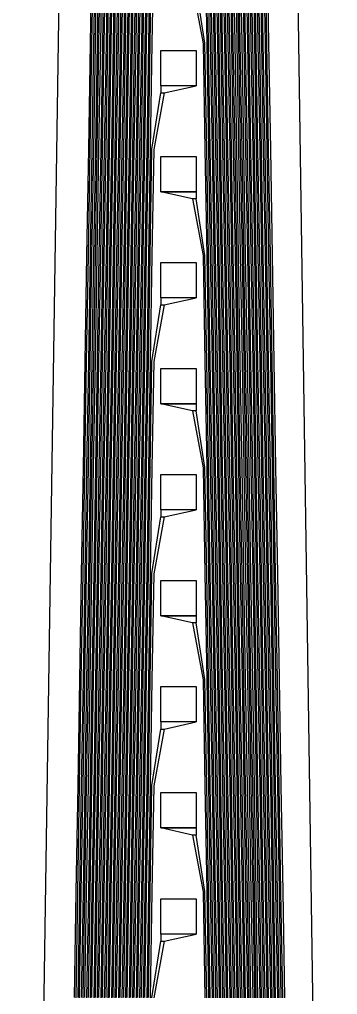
# Model space of a CAD drawing. Header units: inches. Extents: x 106592 to 209533, y 57057 to 74911.
# Drawn here: x 205738.1 to 205828.1, y 73478.5 to 73754.3 of the extents above; entities that cross this region are included whole.
import ezdxf

# ---------------------------------------------------------------- set-up
doc = ezdxf.new("R2010")
doc.units = ezdxf.units.IN
doc.header["$MEASUREMENT"] = 0
for name, color, linetype in [('metal', 221, 'Continuous'), ('nitride window', 40, 'Continuous'), ('profile', 140, 'Continuous')]:
    doc.layers.add(name, color=color, linetype=linetype)

msp = doc.modelspace()

# ---------------------------------------------------------------- linework, layer by layer
at = {"layer": 'metal'}
for points in [[(205758.63, 73777.61), (205758.12, 73747.54), (205757.63, 73717.61), (205757.12, 73687.54), (205756.63, 73657.61), (205756.12, 73627.54), (205755.63, 73597.61), (205755.12, 73567.54), (205754.63, 73537.61), (205754.12, 73507.54), (205753.63, 73477.61)], [(205754.13, 73477.6), (205754.62, 73507.53), (205755.13, 73537.6), (205755.62, 73567.53), (205756.13, 73597.6), (205756.62, 73627.53), (205757.13, 73657.6), (205757.62, 73687.53), (205758.13, 73717.6), (205758.62, 73747.53), (205759.13, 73777.6)], [(205759.63, 73777.61), (205759.12, 73747.54), (205758.63, 73717.61), (205758.12, 73687.54), (205757.63, 73657.61), (205757.12, 73627.54), (205756.63, 73597.61), (205756.12, 73567.54), (205755.63, 73537.61), (205755.12, 73507.54), (205754.63, 73477.61)], [(205755.13, 73477.6), (205755.62, 73507.53), (205756.13, 73537.6), (205756.62, 73567.53), (205757.13, 73597.6), (205757.62, 73627.53), (205758.13, 73657.6), (205758.62, 73687.53), (205759.13, 73717.6), (205759.62, 73747.53), (205760.13, 73777.6)], [(205760.63, 73777.61), (205760.12, 73747.54), (205759.63, 73717.61), (205759.12, 73687.54), (205758.63, 73657.61), (205758.12, 73627.54), (205757.63, 73597.61), (205757.12, 73567.54), (205756.63, 73537.61), (205756.12, 73507.54), (205755.63, 73477.61)], [(205756.13, 73477.6), (205756.62, 73507.53), (205757.13, 73537.6), (205757.62, 73567.53), (205758.13, 73597.6), (205758.62, 73627.53), (205759.13, 73657.6), (205759.62, 73687.53), (205760.13, 73717.6), (205760.62, 73747.53), (205761.13, 73777.6)], [(205756.63, 73477.61), (205757.12, 73507.54), (205757.63, 73537.61), (205758.12, 73567.54), (205758.63, 73597.61), (205759.12, 73627.54), (205759.63, 73657.61), (205760.12, 73687.54), (205760.63, 73717.61), (205761.12, 73747.54), (205761.63, 73777.61)], [(205762.13, 73777.6), (205761.62, 73747.53), (205761.13, 73717.6), (205760.62, 73687.53), (205760.13, 73657.6), (205759.62, 73627.53), (205759.13, 73597.6), (205758.62, 73567.53), (205758.13, 73537.6), (205757.62, 73507.53), (205757.13, 73477.6)], [(205757.63, 73477.61), (205758.12, 73507.54), (205758.63, 73537.61), (205759.12, 73567.54), (205759.63, 73597.61), (205760.12, 73627.54), (205760.63, 73657.61), (205761.12, 73687.54), (205761.63, 73717.61), (205762.12, 73747.54), (205762.63, 73777.61)], [(205763.13, 73777.6), (205762.62, 73747.53), (205762.13, 73717.6), (205761.62, 73687.53), (205761.13, 73657.6), (205760.62, 73627.53), (205760.13, 73597.6), (205759.62, 73567.53), (205759.13, 73537.6), (205758.62, 73507.53), (205758.13, 73477.6)], [(205758.63, 73477.61), (205759.12, 73507.54), (205759.63, 73537.61), (205760.12, 73567.54), (205760.63, 73597.61), (205761.12, 73627.54), (205761.63, 73657.61), (205762.12, 73687.54), (205762.63, 73717.61), (205763.12, 73747.54), (205763.63, 73777.61)], [(205764.13, 73777.6), (205763.62, 73747.53), (205763.13, 73717.6), (205762.62, 73687.53), (205762.13, 73657.6), (205761.62, 73627.53), (205761.13, 73597.6), (205760.62, 73567.53), (205760.13, 73537.6), (205759.62, 73507.53), (205759.13, 73477.6)], [(205759.63, 73477.61), (205760.12, 73507.54), (205760.63, 73537.61), (205761.12, 73567.54), (205761.63, 73597.61), (205762.12, 73627.54), (205762.63, 73657.61), (205763.12, 73687.54), (205763.63, 73717.61), (205764.12, 73747.54), (205764.63, 73777.61)], [(205765.13, 73777.6), (205764.62, 73747.53), (205764.13, 73717.6), (205763.62, 73687.53), (205763.13, 73657.6), (205762.62, 73627.53), (205762.13, 73597.6), (205761.62, 73567.53), (205761.13, 73537.6), (205760.62, 73507.53), (205760.13, 73477.6)], [(205760.63, 73477.61), (205761.12, 73507.54), (205761.63, 73537.61), (205762.12, 73567.54), (205762.63, 73597.61), (205763.12, 73627.54), (205763.63, 73657.61), (205764.12, 73687.54), (205764.63, 73717.61), (205765.12, 73747.54), (205765.63, 73777.61)], [(205766.13, 73777.6), (205765.62, 73747.53), (205765.13, 73717.6), (205764.62, 73687.53), (205764.13, 73657.6), (205763.62, 73627.53), (205763.13, 73597.6), (205762.62, 73567.53), (205762.13, 73537.6), (205761.62, 73507.53), (205761.13, 73477.6)], [(205761.63, 73477.61), (205762.12, 73507.54), (205762.63, 73537.61), (205763.12, 73567.54), (205763.63, 73597.61), (205764.12, 73627.54), (205764.63, 73657.61), (205765.12, 73687.54), (205765.63, 73717.61), (205766.12, 73747.54), (205766.63, 73777.61)], [(205767.13, 73777.6), (205766.62, 73747.53), (205766.13, 73717.6), (205765.62, 73687.53), (205765.13, 73657.6), (205764.62, 73627.53), (205764.13, 73597.6), (205763.62, 73567.53), (205763.13, 73537.6), (205762.62, 73507.53), (205762.13, 73477.6)], [(205762.63, 73477.61), (205763.12, 73507.54), (205763.63, 73537.61), (205764.12, 73567.54), (205764.63, 73597.61), (205765.12, 73627.54), (205765.63, 73657.61), (205766.12, 73687.54), (205766.63, 73717.61), (205767.12, 73747.54), (205767.63, 73777.61)], [(205768.13, 73777.6), (205767.62, 73747.53), (205767.13, 73717.6), (205766.62, 73687.53), (205766.13, 73657.6), (205765.62, 73627.53), (205765.13, 73597.6), (205764.62, 73567.53), (205764.13, 73537.6), (205763.62, 73507.53), (205763.13, 73477.6)], [(205763.63, 73477.61), (205764.12, 73507.54), (205764.63, 73537.61), (205765.12, 73567.54), (205765.63, 73597.61), (205766.12, 73627.54), (205766.63, 73657.61), (205767.12, 73687.54), (205767.63, 73717.61), (205768.12, 73747.54), (205768.63, 73777.61)], [(205769.13, 73777.6), (205768.62, 73747.53), (205768.13, 73717.6), (205767.62, 73687.53), (205767.13, 73657.6), (205766.62, 73627.53), (205766.13, 73597.6), (205765.62, 73567.53), (205765.13, 73537.6), (205764.62, 73507.53), (205764.13, 73477.6)], [(205764.63, 73477.61), (205765.12, 73507.54), (205765.63, 73537.61), (205766.12, 73567.54), (205766.63, 73597.61), (205767.12, 73627.54), (205767.63, 73657.61), (205768.12, 73687.54), (205768.63, 73717.61), (205769.12, 73747.54), (205769.63, 73777.61)], [(205770.13, 73777.6), (205769.62, 73747.53), (205769.13, 73717.6), (205768.62, 73687.53), (205768.13, 73657.6), (205767.62, 73627.53), (205767.13, 73597.6), (205766.62, 73567.53), (205766.13, 73537.6), (205765.62, 73507.53), (205765.13, 73477.6)], [(205765.63, 73477.61), (205766.12, 73507.54), (205766.63, 73537.61), (205767.12, 73567.54), (205767.63, 73597.61), (205768.12, 73627.54), (205768.63, 73657.61), (205769.12, 73687.54), (205769.63, 73717.61), (205770.12, 73747.54), (205770.63, 73777.61)], [(205771.13, 73777.6), (205770.62, 73747.53), (205770.13, 73717.6), (205769.62, 73687.53), (205769.13, 73657.6), (205768.62, 73627.53), (205768.13, 73597.6), (205767.62, 73567.53), (205767.13, 73537.6), (205766.62, 73507.53), (205766.13, 73477.6)], [(205766.63, 73477.61), (205767.12, 73507.54), (205767.63, 73537.61), (205768.12, 73567.54), (205768.63, 73597.61), (205769.12, 73627.54), (205769.63, 73657.61), (205770.12, 73687.54), (205770.63, 73717.61), (205771.12, 73747.54), (205771.63, 73777.61)], [(205772.13, 73777.6), (205771.62, 73747.53), (205771.13, 73717.6), (205770.62, 73687.53), (205770.13, 73657.6), (205769.62, 73627.53), (205769.13, 73597.6), (205768.62, 73567.53), (205768.13, 73537.6), (205767.62, 73507.53), (205767.13, 73477.6)], [(205767.63, 73477.61), (205768.12, 73507.54), (205768.63, 73537.61), (205769.12, 73567.54), (205769.63, 73597.61), (205770.12, 73627.54), (205770.63, 73657.61), (205771.12, 73687.54), (205771.63, 73717.61), (205772.12, 73747.54), (205772.63, 73777.61)], [(205773.13, 73777.6), (205772.62, 73747.53), (205772.13, 73717.6), (205771.62, 73687.53), (205771.13, 73657.6), (205770.62, 73627.53), (205770.13, 73597.6), (205769.62, 73567.53), (205769.13, 73537.6), (205768.62, 73507.53), (205768.13, 73477.6)], [(205768.63, 73477.61), (205769.12, 73507.54), (205769.63, 73537.61), (205770.12, 73567.54), (205770.63, 73597.61), (205771.12, 73627.54), (205771.63, 73657.61), (205772.12, 73687.54), (205772.63, 73717.61), (205773.12, 73747.54), (205773.63, 73777.61)], [(205774.13, 73777.6), (205773.62, 73747.53), (205773.13, 73717.6), (205772.62, 73687.53), (205772.13, 73657.6), (205771.62, 73627.53), (205771.13, 73597.6), (205770.62, 73567.53), (205770.13, 73537.6), (205769.62, 73507.53), (205769.13, 73477.6)], [(205769.63, 73477.61), (205770.12, 73507.54), (205770.63, 73537.61), (205771.12, 73567.54), (205771.63, 73597.61), (205772.12, 73627.54), (205772.63, 73657.61), (205773.12, 73687.54), (205773.63, 73717.61), (205774.12, 73747.54), (205774.63, 73777.61)], [(205775.13, 73777.6), (205774.62, 73747.53), (205774.13, 73717.6), (205773.62, 73687.53), (205773.13, 73657.6), (205772.62, 73627.53), (205772.13, 73597.6), (205771.62, 73567.53), (205771.13, 73537.6), (205770.62, 73507.53), (205770.13, 73477.6)], [(205770.63, 73477.61), (205771.12, 73507.54), (205771.63, 73537.61), (205772.12, 73567.54), (205772.63, 73597.61), (205773.12, 73627.54), (205773.63, 73657.61), (205774.12, 73687.54), (205774.63, 73717.61), (205775.12, 73747.54), (205775.12, 73747.53), (205775.63, 73777.6)], [(205776.12, 73777.53), (205775.62, 73747.53), (205775.13, 73717.6), (205774.62, 73687.53), (205774.13, 73657.6), (205773.62, 73627.53), (205773.13, 73597.6), (205772.62, 73567.53), (205772.13, 73537.6), (205771.62, 73507.53), (205771.13, 73477.6)], [(205790.62, 73777.53), (205791.12, 73747.6), (205791.62, 73717.53), (205792.12, 73687.6), (205792.62, 73657.53), (205793.12, 73627.6), (205793.62, 73597.53), (205794.12, 73567.6), (205794.62, 73537.53), (205795.12, 73507.6), (205795.62, 73477.53)], [(205796.12, 73477.54), (205795.62, 73507.61), (205795.12, 73537.54), (205794.62, 73567.61), (205794.12, 73597.54), (205793.62, 73627.61), (205793.12, 73657.54), (205792.62, 73687.61), (205792.12, 73717.54), (205791.62, 73747.61), (205791.12, 73777.54)], [(205791.62, 73777.53), (205792.12, 73747.6), (205792.62, 73717.53), (205793.12, 73687.6), (205793.62, 73657.53), (205794.12, 73627.6), (205794.62, 73597.53), (205795.12, 73567.6), (205795.62, 73537.53), (205796.12, 73507.6), (205796.62, 73477.53)], [(205797.12, 73477.54), (205796.62, 73507.61), (205796.12, 73537.54), (205795.62, 73567.61), (205795.12, 73597.54), (205794.62, 73627.61), (205794.12, 73657.54), (205793.62, 73687.61), (205793.12, 73717.54), (205792.62, 73747.61), (205792.12, 73777.54)], [(205792.62, 73777.53), (205793.12, 73747.6), (205793.62, 73717.53), (205794.12, 73687.6), (205794.62, 73657.53), (205795.12, 73627.6), (205795.62, 73597.53), (205796.12, 73567.6), (205796.62, 73537.53), (205797.12, 73507.6), (205797.62, 73477.53)], [(205798.12, 73477.54), (205797.62, 73507.61), (205797.12, 73537.54), (205796.62, 73567.61), (205796.12, 73597.54), (205795.62, 73627.61), (205795.12, 73657.54), (205794.62, 73687.61), (205794.12, 73717.54), (205793.62, 73747.61), (205793.12, 73777.54)], [(205793.62, 73777.53), (205794.12, 73747.6), (205794.62, 73717.53), (205795.12, 73687.6), (205795.62, 73657.53), (205796.12, 73627.6), (205796.62, 73597.53), (205797.12, 73567.6), (205797.62, 73537.53), (205798.12, 73507.6), (205798.62, 73477.53)], [(205799.12, 73477.54), (205798.62, 73507.61), (205798.12, 73537.54), (205797.62, 73567.61), (205797.12, 73597.54), (205796.62, 73627.61), (205796.12, 73657.54), (205795.62, 73687.61), (205795.12, 73717.54), (205794.62, 73747.61), (205794.12, 73777.54)], [(205794.62, 73777.53), (205795.12, 73747.6), (205795.62, 73717.53), (205796.12, 73687.6), (205796.62, 73657.53), (205797.12, 73627.6), (205797.62, 73597.53), (205798.12, 73567.6), (205798.62, 73537.53), (205799.12, 73507.6), (205799.62, 73477.53)], [(205800.12, 73477.54), (205799.62, 73507.61), (205799.12, 73537.54), (205798.62, 73567.61), (205798.12, 73597.54), (205797.62, 73627.61), (205797.12, 73657.54), (205796.62, 73687.61), (205796.12, 73717.54), (205795.62, 73747.61), (205795.12, 73777.54)], [(205795.62, 73777.53), (205796.12, 73747.6), (205796.62, 73717.53), (205797.12, 73687.6), (205797.62, 73657.53), (205798.12, 73627.6), (205798.62, 73597.53), (205799.12, 73567.6), (205799.62, 73537.53), (205800.12, 73507.6), (205800.62, 73477.53)], [(205801.12, 73477.54), (205800.62, 73507.61), (205800.12, 73537.54), (205799.62, 73567.61), (205799.12, 73597.54), (205798.62, 73627.61), (205798.12, 73657.54), (205797.62, 73687.61), (205797.12, 73717.54), (205796.62, 73747.61), (205796.12, 73777.54)], [(205796.62, 73777.53), (205797.12, 73747.6), (205797.62, 73717.53), (205798.12, 73687.6), (205798.62, 73657.53), (205799.12, 73627.6), (205799.62, 73597.53), (205800.12, 73567.6), (205800.62, 73537.53), (205801.12, 73507.6), (205801.62, 73477.53)], [(205802.12, 73477.54), (205801.62, 73507.61), (205801.12, 73537.54), (205800.62, 73567.61), (205800.12, 73597.54), (205799.62, 73627.61), (205799.12, 73657.54), (205798.62, 73687.61), (205798.12, 73717.54), (205797.62, 73747.61), (205797.12, 73777.54)], [(205797.62, 73777.53), (205798.12, 73747.6), (205798.62, 73717.53), (205799.12, 73687.6), (205799.62, 73657.53), (205800.12, 73627.6), (205800.62, 73597.53), (205801.12, 73567.6), (205801.62, 73537.53), (205802.12, 73507.6), (205802.62, 73477.53)], [(205803.12, 73477.54), (205802.62, 73507.61), (205802.12, 73537.54), (205801.62, 73567.61), (205801.12, 73597.54), (205800.62, 73627.61), (205800.12, 73657.54), (205799.62, 73687.61), (205799.12, 73717.54), (205798.62, 73747.61), (205798.12, 73777.54)], [(205803.62, 73477.53), (205803.12, 73507.6), (205802.62, 73537.53), (205802.12, 73567.6), (205801.62, 73597.53), (205801.12, 73627.6), (205800.62, 73657.53), (205800.12, 73687.6), (205799.62, 73717.53), (205799.12, 73747.6), (205798.62, 73777.53)], [(205799.12, 73777.54), (205799.62, 73747.61), (205800.12, 73717.54), (205800.62, 73687.61), (205801.12, 73657.54), (205801.62, 73627.61), (205802.12, 73597.54), (205802.62, 73567.61), (205803.12, 73537.54), (205803.62, 73507.61), (205804.12, 73477.54)], [(205799.62, 73777.53), (205800.12, 73747.6), (205800.62, 73717.53), (205801.12, 73687.6), (205801.62, 73657.53), (205802.12, 73627.6), (205802.62, 73597.53), (205803.12, 73567.6), (205803.62, 73537.53), (205804.12, 73507.6), (205804.62, 73477.53)], [(205805.12, 73477.54), (205804.62, 73507.61), (205804.12, 73537.54), (205803.62, 73567.61), (205803.12, 73597.54), (205802.62, 73627.61), (205802.12, 73657.54), (205801.62, 73687.61), (205801.12, 73717.54), (205800.62, 73747.61), (205800.12, 73777.54)], [(205805.62, 73477.53), (205805.12, 73507.6), (205804.62, 73537.53), (205804.12, 73567.6), (205803.62, 73597.53), (205803.12, 73627.6), (205802.62, 73657.53), (205802.12, 73687.6), (205801.62, 73717.53), (205801.12, 73747.6), (205800.62, 73777.53)], [(205801.12, 73777.54), (205801.62, 73747.61), (205802.12, 73717.54), (205802.62, 73687.61), (205803.12, 73657.54), (205803.62, 73627.61), (205804.12, 73597.54), (205804.62, 73567.61), (205805.12, 73537.54), (205805.62, 73507.61), (205806.12, 73477.54)], [(205806.62, 73477.53), (205806.12, 73507.6), (205805.62, 73537.53), (205805.12, 73567.6), (205804.62, 73597.53), (205804.12, 73627.6), (205803.62, 73657.53), (205803.12, 73687.6), (205802.62, 73717.53), (205802.12, 73747.6), (205801.62, 73777.53)], [(205802.12, 73777.54), (205802.62, 73747.61), (205803.12, 73717.54), (205803.62, 73687.61), (205804.12, 73657.54), (205804.62, 73627.61), (205805.12, 73597.54), (205805.62, 73567.61), (205806.12, 73537.54), (205806.62, 73507.61), (205807.12, 73477.54)], [(205807.62, 73477.53), (205807.12, 73507.6), (205806.62, 73537.53), (205806.12, 73567.6), (205805.62, 73597.53), (205805.12, 73627.6), (205804.62, 73657.53), (205804.12, 73687.6), (205803.62, 73717.53), (205803.12, 73747.6), (205802.62, 73777.53)], [(205803.12, 73777.54), (205803.62, 73747.61), (205804.12, 73717.54), (205804.62, 73687.61), (205805.12, 73657.54), (205805.62, 73627.61), (205806.12, 73597.54), (205806.62, 73567.61), (205807.12, 73537.54), (205807.62, 73507.61), (205808.12, 73477.54)], [(205808.62, 73477.53), (205808.12, 73507.6), (205807.62, 73537.53), (205807.12, 73567.6), (205806.62, 73597.53), (205806.12, 73627.6), (205805.62, 73657.53), (205805.12, 73687.6), (205804.62, 73717.53), (205804.12, 73747.6), (205803.62, 73777.53)], [(205804.12, 73777.54), (205804.62, 73747.61), (205805.12, 73717.54), (205805.62, 73687.61), (205806.12, 73657.54), (205806.62, 73627.61), (205807.12, 73597.54), (205807.62, 73567.61), (205808.12, 73537.54), (205808.62, 73507.61), (205809.12, 73477.54)], [(205809.62, 73477.53), (205809.12, 73507.6), (205808.62, 73537.53), (205808.12, 73567.6), (205807.62, 73597.53), (205807.12, 73627.6), (205806.62, 73657.53), (205806.12, 73687.6), (205805.62, 73717.53), (205805.12, 73747.6), (205804.62, 73777.53)], [(205805.12, 73777.54), (205805.62, 73747.61), (205806.12, 73717.54), (205806.62, 73687.61), (205807.12, 73657.54), (205807.62, 73627.61), (205808.12, 73597.54), (205808.62, 73567.61), (205809.12, 73537.54), (205809.62, 73507.61), (205810.12, 73477.54)], [(205810.62, 73477.53), (205810.12, 73507.6), (205809.62, 73537.53), (205809.12, 73567.6), (205808.62, 73597.53), (205808.12, 73627.6), (205807.62, 73657.53), (205807.12, 73687.6), (205806.62, 73717.53), (205806.12, 73747.6), (205805.62, 73777.53)], [(205806.12, 73777.54), (205806.62, 73747.61), (205807.12, 73717.54), (205807.62, 73687.61), (205808.12, 73657.54), (205808.62, 73627.61), (205809.12, 73597.54), (205809.62, 73567.61), (205810.12, 73537.54), (205810.62, 73507.61), (205811.12, 73477.54)], [(205811.62, 73477.53), (205811.12, 73507.6), (205810.62, 73537.53), (205810.12, 73567.6), (205809.62, 73597.53), (205809.12, 73627.6), (205808.62, 73657.53), (205808.12, 73687.6), (205807.62, 73717.53), (205807.12, 73747.6), (205806.62, 73777.53)], [(205807.12, 73777.54), (205807.62, 73747.61), (205808.12, 73717.54), (205808.62, 73687.61), (205809.12, 73657.54), (205809.62, 73627.61), (205810.12, 73597.54), (205810.62, 73567.61), (205811.12, 73537.54), (205811.62, 73507.61), (205812.12, 73477.54)], [(205812.62, 73477.53), (205812.12, 73507.6), (205811.62, 73537.53), (205811.12, 73567.6), (205810.62, 73597.53), (205810.12, 73627.6), (205809.62, 73657.53), (205809.12, 73687.6), (205808.62, 73717.53), (205808.12, 73747.6), (205807.62, 73777.53)], [(205808.12, 73777.54), (205808.62, 73747.61), (205809.12, 73717.54), (205809.62, 73687.61), (205810.12, 73657.54), (205810.62, 73627.61), (205811.12, 73597.54), (205811.62, 73567.61), (205812.12, 73537.54), (205812.62, 73507.61), (205813.12, 73477.54)], [(205787.12, 73763.6), (205790.12, 73747.53), (205790.62, 73717.53), (205791.12, 73687.6), (205791.62, 73657.53), (205792.12, 73627.6), (205792.62, 73597.53), (205793.12, 73567.6), (205793.62, 73537.53), (205794.12, 73507.6), (205794.62, 73477.53)], [(205795.12, 73477.54), (205794.62, 73507.61), (205794.12, 73537.54), (205793.62, 73567.61), (205793.12, 73597.54), (205792.62, 73627.61), (205792.12, 73657.54), (205791.62, 73687.61), (205791.12, 73717.54), (205791.12, 73717.53), (205790.62, 73747.6), (205788.12, 73763.6)], [(205771.63, 73477.61), (205772.12, 73507.54), (205772.63, 73537.61), (205773.12, 73567.54), (205773.63, 73597.61), (205774.12, 73627.54), (205774.63, 73657.61), (205775.12, 73687.54), (205775.12, 73687.53), (205775.63, 73717.6), (205778.12, 73733.6), (205779.12, 73733.6), (205776.12, 73717.53), (205775.62, 73687.53), (205775.13, 73657.6), (205774.62, 73627.53), (205774.13, 73597.6), (205773.62, 73567.53), (205773.13, 73537.6), (205772.62, 73507.53), (205772.13, 73477.6)], [(205794.12, 73477.54), (205793.62, 73507.61), (205793.12, 73537.54), (205792.62, 73567.61), (205792.12, 73597.54), (205791.62, 73627.61), (205791.12, 73657.54), (205791.12, 73657.53), (205790.62, 73687.6), (205788.12, 73703.6), (205787.12, 73703.6), (205790.12, 73687.53), (205790.62, 73657.53), (205791.12, 73627.6), (205791.62, 73597.53), (205792.12, 73567.6), (205792.62, 73537.53), (205793.12, 73507.6), (205793.62, 73477.53)], [(205772.63, 73477.61), (205773.12, 73507.54), (205773.63, 73537.61), (205774.12, 73567.54), (205774.63, 73597.61), (205775.12, 73627.54), (205775.12, 73627.53), (205775.63, 73657.6), (205778.12, 73673.6), (205779.12, 73673.6), (205776.12, 73657.53), (205775.62, 73627.53), (205775.13, 73597.6), (205774.62, 73567.53), (205774.13, 73537.6), (205773.62, 73507.53), (205773.13, 73477.6)], [(205793.12, 73477.54), (205792.62, 73507.61), (205792.12, 73537.54), (205791.62, 73567.61), (205791.12, 73597.54), (205791.12, 73597.53), (205790.62, 73627.6), (205788.12, 73643.6), (205787.12, 73643.6), (205790.12, 73627.53), (205790.62, 73597.53), (205791.12, 73567.6), (205791.62, 73537.53), (205792.12, 73507.6), (205792.62, 73477.53)], [(205773.63, 73477.61), (205774.12, 73507.54), (205774.63, 73537.61), (205775.12, 73567.54), (205775.12, 73567.53), (205775.63, 73597.6), (205778.12, 73613.6), (205779.12, 73613.6), (205776.12, 73597.53), (205775.62, 73567.53), (205775.13, 73537.6), (205774.62, 73507.53), (205774.13, 73477.6)], [(205792.12, 73477.54), (205791.62, 73507.61), (205791.12, 73537.54), (205791.12, 73537.53), (205790.62, 73567.6), (205788.12, 73583.6), (205787.12, 73583.6), (205790.12, 73567.53), (205790.62, 73537.53), (205791.12, 73507.6), (205791.62, 73477.53)], [(205774.63, 73477.61), (205775.12, 73507.54), (205775.12, 73507.53), (205775.63, 73537.6), (205778.12, 73553.6), (205779.12, 73553.6), (205776.12, 73537.53), (205775.62, 73507.53), (205775.13, 73477.6)], [(205791.12, 73477.53), (205790.62, 73507.6), (205788.12, 73523.6), (205787.12, 73523.6), (205790.12, 73507.53), (205790.62, 73477.53)], [(205775.63, 73477.6), (205778.12, 73493.6), (205779.12, 73493.6), (205776.12, 73477.53)]]:
    msp.add_lwpolyline(points, dxfattribs=at)
for points in [[(205778.12, 73745.6), (205788.12, 73745.6), (205788.12, 73735.6), (205778.12, 73735.6)], [(205778.12, 73733.6), (205779.12, 73733.6), (205788.12, 73735.6), (205778.12, 73735.6)], [(205778.12, 73715.6), (205788.12, 73715.6), (205788.12, 73705.6), (205778.12, 73705.6)], [(205788.12, 73703.6), (205787.12, 73703.6), (205778.12, 73705.6), (205788.12, 73705.6)], [(205778.12, 73685.6), (205788.12, 73685.6), (205788.12, 73675.6), (205778.12, 73675.6)], [(205778.12, 73673.6), (205779.12, 73673.6), (205788.12, 73675.6), (205778.12, 73675.6)], [(205778.12, 73655.6), (205788.12, 73655.6), (205788.12, 73645.6), (205778.12, 73645.6)], [(205788.12, 73643.6), (205787.12, 73643.6), (205778.12, 73645.6), (205788.12, 73645.6)], [(205778.12, 73625.6), (205788.12, 73625.6), (205788.12, 73615.6), (205778.12, 73615.6)], [(205778.12, 73613.6), (205779.12, 73613.6), (205788.12, 73615.6), (205778.12, 73615.6)], [(205778.12, 73595.6), (205788.12, 73595.6), (205788.12, 73585.6), (205778.12, 73585.6)], [(205788.12, 73583.6), (205787.12, 73583.6), (205778.12, 73585.6), (205788.12, 73585.6)], [(205778.12, 73565.6), (205788.12, 73565.6), (205788.12, 73555.6), (205778.12, 73555.6)], [(205778.12, 73553.6), (205779.12, 73553.6), (205788.12, 73555.6), (205778.12, 73555.6)], [(205778.12, 73535.6), (205788.12, 73535.6), (205788.12, 73525.6), (205778.12, 73525.6)], [(205788.12, 73523.6), (205787.12, 73523.6), (205778.12, 73525.6), (205788.12, 73525.6)], [(205778.12, 73505.6), (205788.12, 73505.6), (205788.12, 73495.6), (205778.12, 73495.6)], [(205778.12, 73493.6), (205779.12, 73493.6), (205788.12, 73495.6), (205778.12, 73495.6)]]:
    msp.add_lwpolyline(points, close=True, dxfattribs=at)
at = {"layer": 'nitride window'}
for points in [[(205778.12, 73745.6), (205788.12, 73745.6), (205788.12, 73735.6), (205778.12, 73735.6)], [(205778.12, 73715.6), (205788.12, 73715.6), (205788.12, 73705.6), (205778.12, 73705.6)], [(205778.12, 73685.6), (205788.12, 73685.6), (205788.12, 73675.6), (205778.12, 73675.6)], [(205778.12, 73655.6), (205788.12, 73655.6), (205788.12, 73645.6), (205778.12, 73645.6)], [(205778.12, 73625.6), (205788.12, 73625.6), (205788.12, 73615.6), (205778.12, 73615.6)], [(205778.12, 73595.6), (205788.12, 73595.6), (205788.12, 73585.6), (205778.12, 73585.6)], [(205778.12, 73565.6), (205788.12, 73565.6), (205788.12, 73555.6), (205778.12, 73555.6)], [(205778.12, 73535.6), (205788.12, 73535.6), (205788.12, 73525.6), (205778.12, 73525.6)], [(205778.12, 73505.6), (205788.12, 73505.6), (205788.12, 73495.6), (205778.12, 73495.6)]]:
    msp.add_lwpolyline(points, close=True, dxfattribs=at)
at = {"layer": 'profile'}
msp.add_lwpolyline([(205738.13, 68411.39), (205738.13, 72921.22), (205740.63, 73177.68), (205763.59, 74707.6), (205767.59, 74817.67), (205772.05, 74854.6), (205783.09, 74911.39), (205794.13, 74854.6), (205798.62, 74817.67), (205802.62, 74707.68), (205825.62, 73177.6), (205828.13, 72921.22), (205828.13, 68431.38)], dxfattribs=at)

doc.saveas('drawing.dxf')
